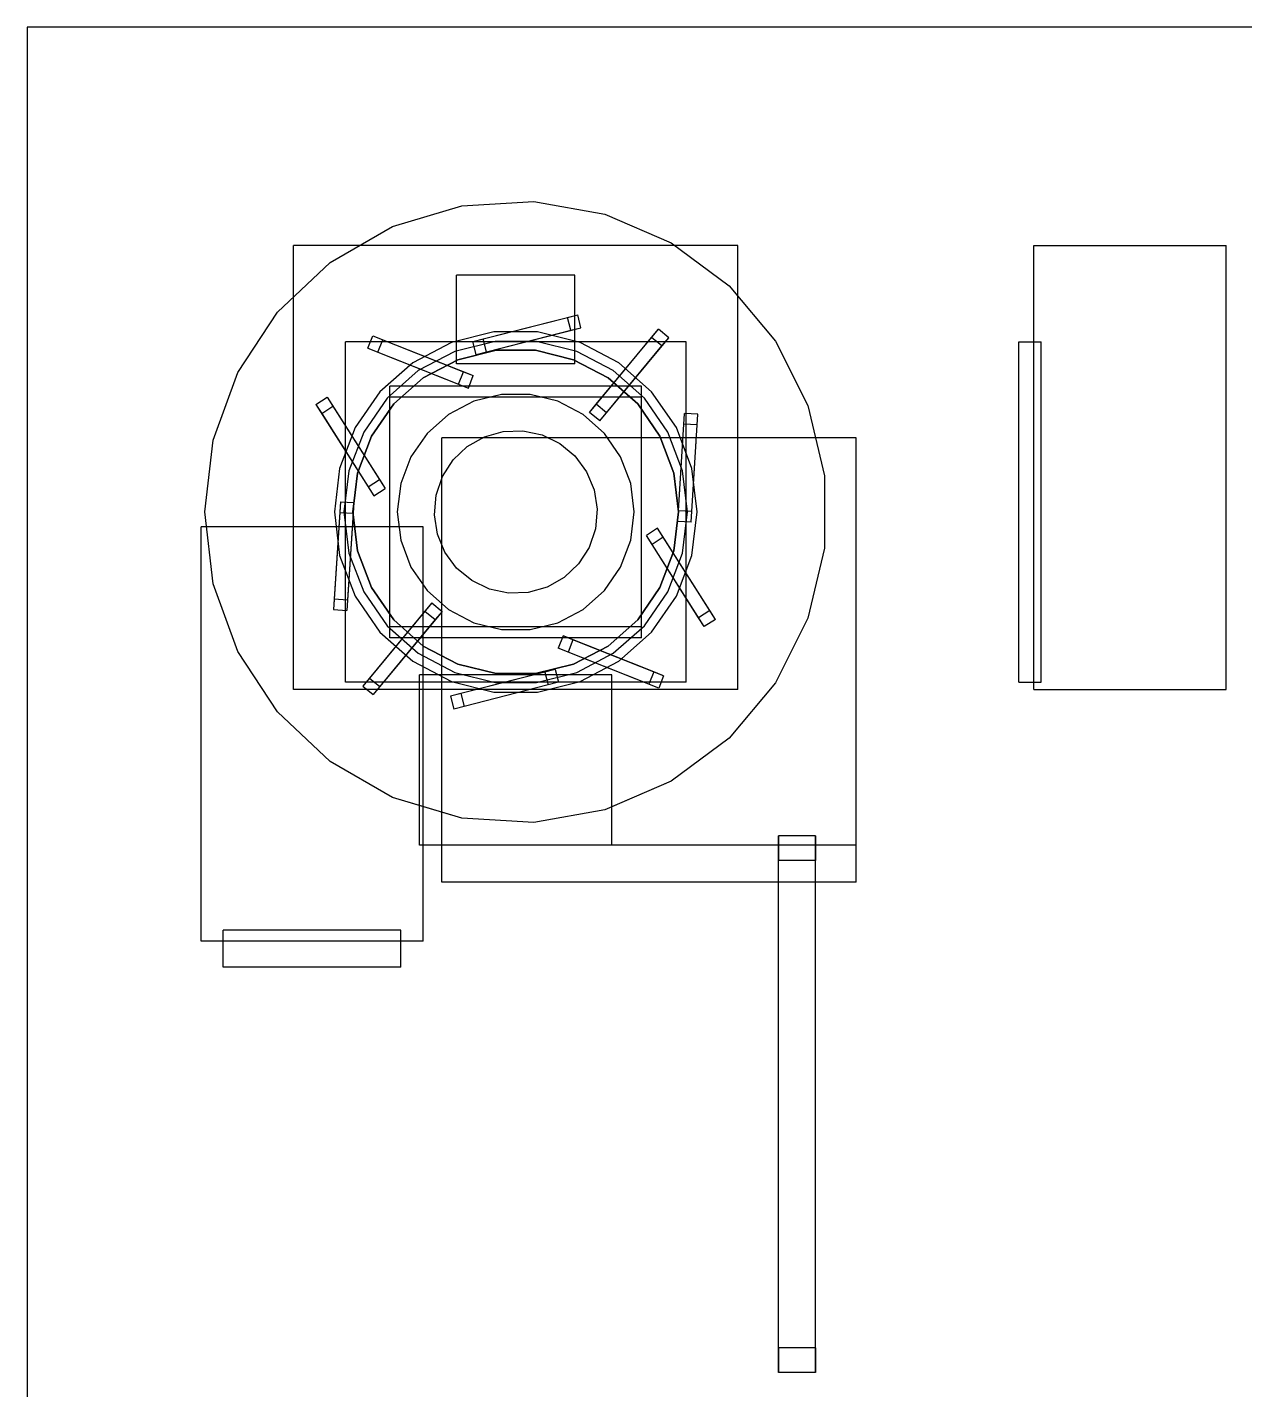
# Model space of a CAD drawing. Header units: millimetres. Extents: x -662 to -322, y -77 to 285.
# Drawn here: x -661.9 to -497.5, y 101.4 to 285.5 of the extents above; entities that cross this region are included whole.
import ezdxf

# ---------------------------------------------------------------- set-up
doc = ezdxf.new("R2010")
doc.units = ezdxf.units.MM
for name, color, linetype in [('BORDER', 7, 'Continuous'), ('HIDDEN', 8, 'Continuous'), ('VISIBLE', 7, 'Continuous')]:
    doc.layers.add(name, color=color, linetype=linetype)

msp = doc.modelspace()

# ---------------------------------------------------------------- linework, layer by layer
at = {"layer": 'BORDER'}
msp.add_lwpolyline([(-661.94, -77.12), (-321.52, -77.12), (-321.52, 285.48), (-661.94, 285.48)], close=True, dxfattribs=at)
at = {"layer": 'HIDDEN'}
for points in [[(-612.6, 258.57), (-603.25, 261.36)], [(-603.25, 261.36), (-593.52, 261.93)], [(-593.52, 261.93), (-583.91, 260.24)], [(-583.91, 260.24), (-574.96, 256.37)], [(-621.04, 253.69), (-612.6, 258.57)], [(-565.96, 256), (-625.96, 256)], [(-625.96, 196), (-625.96, 256)], [(-574.46, 256), (-617.04, 256)], [(-574.96, 256.37), (-567.14, 250.55)], [(-565.96, 196), (-565.96, 256)], [(-526, 256), (-500, 256)], [(-526, 196), (-526, 256)], [(-500, 196), (-500, 256)], [(-628.13, 247), (-621.04, 253.69)], [(-587.96, 252), (-603.96, 252)], [(-603.96, 240), (-603.96, 252)], [(-587.96, 240), (-587.96, 252)], [(-567.14, 250.55), (-560.87, 243.08)], [(-625.96, 196), (-625.96, 249.05)], [(-565.96, 196), (-565.96, 249.15)], [(-633.49, 238.85), (-628.13, 247)], [(-600.35, 243.37), (-587.59, 246.64)], [(-588.99, 246.28), (-587.59, 246.64)], [(-587.15, 244.89), (-587.59, 246.64)], [(-601.74, 243.01), (-588.99, 246.28)], [(-599.9, 241.62), (-587.15, 244.89)], [(-588.54, 244.54), (-588.99, 246.28)], [(-588.54, 244.54), (-587.15, 244.89)], [(-572.96, 243), (-618.96, 243)], [(-618.96, 197), (-618.96, 243)], [(-572.96, 243), (-618.96, 243)], [(-618.96, 197), (-618.96, 243)], [(-615.93, 242.12), (-615.27, 243.8)], [(-615.27, 243.8), (-613.93, 243.27)], [(-615.27, 243.8), (-603.03, 238.95)], [(-614.59, 241.59), (-613.93, 243.27)], [(-613.93, 243.27), (-601.69, 238.42)], [(-598.91, 244.32), (-604.65, 242.91)], [(-598.76, 243.03), (-604.19, 241.69)], [(-598.76, 243.03), (-604.19, 241.69)], [(-598.76, 243.03), (-604.19, 241.69)], [(-598.76, 243.03), (-604.19, 241.69)], [(-598.76, 243.03), (-604.19, 241.69)], [(-601.74, 243.01), (-600.35, 243.37)], [(-601.29, 241.27), (-601.74, 243.01)], [(-601.29, 241.27), (-588.54, 244.54)], [(-599.9, 241.62), (-600.35, 243.37)], [(-593.01, 244.32), (-598.91, 244.32)], [(-593.16, 243.03), (-598.76, 243.03)], [(-593.16, 243.03), (-598.76, 243.03)], [(-593.16, 243.03), (-598.76, 243.03)], [(-593.16, 243.03), (-598.76, 243.03)], [(-593.16, 243.03), (-598.76, 243.03)], [(-587.73, 241.69), (-593.16, 243.03)], [(-587.73, 241.69), (-593.16, 243.03)], [(-587.73, 241.69), (-593.16, 243.03)], [(-587.73, 241.69), (-593.16, 243.03)], [(-587.73, 241.69), (-593.16, 243.03)], [(-587.27, 242.91), (-593.01, 244.32)], [(-586, 233.44), (-577.61, 243.58)], [(-585.09, 234.54), (-576.69, 244.68)], [(-583.7, 233.4), (-575.3, 243.54)], [(-577.61, 243.58), (-576.69, 244.68)], [(-576.22, 242.43), (-577.61, 243.58)], [(-575.3, 243.54), (-576.69, 244.68)], [(-576.22, 242.43), (-575.3, 243.54)], [(-572.96, 197), (-572.96, 243)], [(-572.96, 197), (-572.96, 243)], [(-560.87, 243.08), (-556.49, 234.36)], [(-528, 243), (-525, 243)], [(-528, 197), (-528, 243)], [(-526, 243), (-525, 243)], [(-525, 197), (-525, 243)], [(-525, 197), (-525, 243)], [(-615.93, 242.12), (-614.59, 241.59)], [(-615.93, 242.12), (-603.69, 237.27)], [(-614.59, 241.59), (-602.36, 236.74)], [(-604.65, 242.91), (-609.88, 240.16)], [(-604.19, 241.69), (-609.14, 239.09)], [(-604.19, 241.69), (-609.14, 239.09)], [(-604.19, 241.69), (-609.14, 239.09)], [(-604.19, 241.69), (-609.14, 239.09)], [(-604.19, 241.69), (-609.14, 239.09)], [(-603.96, 240), (-603.96, 241.75)], [(-603.76, 240.57), (-598.61, 241.84)], [(-601.29, 241.27), (-599.9, 241.62)], [(-598.61, 241.84), (-593.31, 241.84)], [(-593.31, 241.84), (-588.16, 240.57)], [(-587.96, 240), (-587.96, 241.75)], [(-582.78, 239.09), (-587.73, 241.69)], [(-582.78, 239.09), (-587.73, 241.69)], [(-582.78, 239.09), (-587.73, 241.69)], [(-582.78, 239.09), (-587.73, 241.69)], [(-582.78, 239.09), (-587.73, 241.69)], [(-582.04, 240.16), (-587.27, 242.91)], [(-584.62, 232.29), (-576.22, 242.43)], [(-609.88, 240.16), (-614.3, 236.25)], [(-608.46, 238.11), (-603.76, 240.57)], [(-587.96, 240), (-603.96, 240)], [(-587.96, 240), (-603.96, 240)], [(-588.16, 240.57), (-583.46, 238.11)], [(-577.62, 236.25), (-582.04, 240.16)], [(-636.83, 229.69), (-633.49, 238.85)], [(-609.14, 239.09), (-613.33, 235.38)], [(-609.14, 239.09), (-613.33, 235.38)], [(-609.14, 239.09), (-613.33, 235.38)], [(-609.14, 239.09), (-613.33, 235.38)], [(-609.14, 239.09), (-613.33, 235.38)], [(-612.43, 234.59), (-608.46, 238.11)], [(-603.69, 237.27), (-603.03, 238.95)], [(-603.03, 238.95), (-601.69, 238.42)], [(-602.36, 236.74), (-601.69, 238.42)], [(-583.46, 238.11), (-579.49, 234.59)], [(-578.59, 235.38), (-582.78, 239.09)], [(-578.59, 235.38), (-582.78, 239.09)], [(-578.59, 235.38), (-582.78, 239.09)], [(-578.59, 235.38), (-582.78, 239.09)], [(-578.59, 235.38), (-582.78, 239.09)], [(-614.3, 236.25), (-617.65, 231.39)], [(-578.96, 237), (-612.96, 237)], [(-612.96, 203), (-612.96, 237)], [(-578.96, 237), (-612.96, 237)], [(-612.96, 203), (-612.96, 237)], [(-603.69, 237.27), (-602.36, 236.74)], [(-578.96, 203), (-578.96, 237)], [(-578.96, 203), (-578.96, 237)], [(-574.27, 231.39), (-577.62, 236.25)], [(-622.94, 234.53), (-621.42, 235.49)], [(-622.94, 234.53), (-622.17, 233.31)], [(-622.94, 234.53), (-615.89, 223.41)], [(-622.17, 233.31), (-620.65, 234.28)], [(-621.42, 235.49), (-620.65, 234.28)], [(-621.42, 235.49), (-614.37, 224.38)], [(-620.65, 234.28), (-613.6, 223.16)], [(-613.33, 235.38), (-616.5, 230.78)], [(-613.33, 235.38), (-616.5, 230.78)], [(-613.33, 235.38), (-616.5, 230.78)], [(-613.33, 235.38), (-616.5, 230.78)], [(-613.33, 235.38), (-616.5, 230.78)], [(-615.44, 230.22), (-612.43, 234.59)], [(-578.96, 235.5), (-612.96, 235.5)], [(-578.96, 235.5), (-612.96, 235.5)], [(-612.96, 204.5), (-612.96, 235.5)], [(-612.96, 204.5), (-612.96, 235.5)], [(-586, 233.44), (-585.09, 234.54)], [(-583.7, 233.4), (-585.09, 234.54)], [(-579.49, 234.59), (-576.48, 230.22)], [(-578.96, 204.5), (-578.96, 235.5)], [(-578.96, 204.5), (-578.96, 235.5)], [(-575.42, 230.78), (-578.59, 235.38)], [(-575.42, 230.78), (-578.59, 235.38)], [(-575.42, 230.78), (-578.59, 235.38)], [(-575.42, 230.78), (-578.59, 235.38)], [(-575.42, 230.78), (-578.59, 235.38)], [(-556.49, 234.36), (-554.24, 224.88)], [(-622.17, 233.31), (-615.12, 222.2)], [(-584.62, 232.29), (-586, 233.44)], [(-584.62, 232.29), (-583.7, 233.4)], [(-573.98, 220.16), (-573.15, 233.3)], [(-573.24, 231.87), (-573.15, 233.3)], [(-571.35, 233.19), (-573.15, 233.3)], [(-572.18, 220.05), (-571.35, 233.19)], [(-571.44, 231.75), (-571.35, 233.19)], [(-617.65, 231.39), (-619.75, 225.86)], [(-616.5, 230.78), (-618.49, 225.55)], [(-616.5, 230.78), (-618.49, 225.55)], [(-616.5, 230.78), (-618.49, 225.55)], [(-616.5, 230.78), (-618.49, 225.55)], [(-616.5, 230.78), (-618.49, 225.55)], [(-617.32, 225.26), (-615.44, 230.22)], [(-602.51, 228.84), (-600.2, 230.15)], [(-602.51, 228.84), (-600.2, 230.15)], [(-600.2, 230.15), (-597.65, 230.87)], [(-600.2, 230.15), (-597.65, 230.87)], [(-597.65, 230.87), (-595, 230.96)], [(-597.65, 230.87), (-595, 230.96)], [(-595, 230.96), (-592.4, 230.41)], [(-595, 230.96), (-592.4, 230.41)], [(-592.4, 230.41), (-590.02, 229.26)], [(-592.4, 230.41), (-590.02, 229.26)], [(-576.48, 230.22), (-574.6, 225.26)], [(-573.43, 225.55), (-575.42, 230.78)], [(-573.43, 225.55), (-575.42, 230.78)], [(-573.43, 225.55), (-575.42, 230.78)], [(-573.43, 225.55), (-575.42, 230.78)], [(-573.43, 225.55), (-575.42, 230.78)], [(-572.17, 225.86), (-574.27, 231.39)], [(-574.07, 218.73), (-573.24, 231.87)], [(-571.44, 231.75), (-573.24, 231.87)], [(-572.27, 218.61), (-571.44, 231.75)], [(-637.96, 220), (-636.83, 229.69)], [(-555.46, 230), (-605.96, 230)], [(-605.96, 170), (-605.96, 230)], [(-549.96, 230), (-605.96, 230)], [(-605.96, 170), (-605.96, 230)], [(-604.43, 227.02), (-602.51, 228.84)], [(-604.43, 227.02), (-602.51, 228.84)], [(-590.02, 229.26), (-587.97, 227.57)], [(-590.02, 229.26), (-587.97, 227.57)], [(-549.96, 170), (-549.96, 230)], [(-605.87, 224.78), (-604.43, 227.02)], [(-605.87, 224.78), (-604.43, 227.02)], [(-587.97, 227.57), (-586.4, 225.43)], [(-587.97, 227.57), (-586.4, 225.43)], [(-619.75, 225.86), (-620.46, 220)], [(-618.49, 225.55), (-619.16, 220)], [(-618.49, 225.55), (-619.16, 220)], [(-618.49, 225.55), (-619.16, 220)], [(-618.49, 225.55), (-619.16, 220)], [(-618.49, 225.55), (-619.16, 220)], [(-617.96, 220), (-617.32, 225.26)], [(-606.72, 222.27), (-605.87, 224.78)], [(-606.72, 222.27), (-605.87, 224.78)], [(-586.4, 225.43), (-585.37, 222.99)], [(-586.4, 225.43), (-585.37, 222.99)], [(-574.6, 225.26), (-573.96, 220)], [(-572.76, 220), (-573.43, 225.55)], [(-572.76, 220), (-573.43, 225.55)], [(-572.76, 220), (-573.43, 225.55)], [(-572.76, 220), (-573.43, 225.55)], [(-572.76, 220), (-573.43, 225.55)], [(-571.46, 220), (-572.17, 225.86)], [(-554.24, 224.88), (-554.24, 215.12)], [(-615.89, 223.41), (-614.37, 224.38)], [(-615.89, 223.41), (-615.12, 222.2)], [(-615.12, 222.2), (-613.6, 223.16)], [(-614.37, 224.38), (-613.6, 223.16)], [(-585.37, 222.99), (-584.97, 220.37)], [(-585.37, 222.99), (-584.97, 220.37)], [(-619.65, 221.39), (-620.48, 208.25)], [(-619.65, 221.39), (-619.74, 219.95)], [(-619.65, 221.39), (-617.85, 221.27)], [(-617.85, 221.27), (-618.68, 208.13)], [(-617.85, 221.27), (-617.94, 219.84)], [(-606.95, 219.63), (-606.72, 222.27)], [(-606.95, 219.63), (-606.72, 222.27)], [(-636.83, 210.31), (-637.96, 220)], [(-619.74, 219.95), (-620.57, 206.81)], [(-620.46, 220), (-619.75, 214.14)], [(-619.74, 219.95), (-617.94, 219.84)], [(-619.16, 220), (-618.49, 214.45)], [(-619.16, 220), (-618.49, 214.45)], [(-619.16, 220), (-618.49, 214.45)], [(-619.16, 220), (-618.49, 214.45)], [(-619.16, 220), (-618.49, 214.45)], [(-617.94, 219.84), (-618.77, 206.7)], [(-617.32, 214.74), (-617.96, 220)], [(-606.55, 217.01), (-606.95, 219.63)], [(-606.55, 217.01), (-606.95, 219.63)], [(-584.97, 220.37), (-585.2, 217.73)], [(-584.97, 220.37), (-585.2, 217.73)], [(-573.96, 220), (-574.6, 214.74)], [(-574.07, 218.73), (-573.98, 220.16)], [(-572.18, 220.05), (-573.98, 220.16)], [(-573.43, 214.45), (-572.76, 220)], [(-573.43, 214.45), (-572.76, 220)], [(-573.43, 214.45), (-572.76, 220)], [(-573.43, 214.45), (-572.76, 220)], [(-573.43, 214.45), (-572.76, 220)], [(-572.27, 218.61), (-572.18, 220.05)], [(-572.17, 214.14), (-571.46, 220)], [(-608.46, 218), (-638.46, 218)], [(-638.46, 162), (-638.46, 218)], [(-608.46, 218), (-618.92, 218)], [(-608.46, 200.55), (-608.46, 218)], [(-608.46, 162), (-608.46, 218)], [(-585.2, 217.73), (-586.05, 215.22)], [(-585.2, 217.73), (-586.05, 215.22)], [(-576.8, 217.8), (-578.32, 216.84)], [(-576.03, 216.59), (-576.8, 217.8)], [(-569.75, 206.69), (-576.8, 217.8)], [(-572.27, 218.61), (-574.07, 218.73)], [(-605.52, 214.57), (-606.55, 217.01)], [(-605.52, 214.57), (-606.55, 217.01)], [(-577.55, 215.62), (-578.32, 216.84)], [(-571.27, 205.72), (-578.32, 216.84)], [(-576.03, 216.59), (-577.55, 215.62)], [(-570.5, 204.51), (-577.55, 215.62)], [(-568.98, 205.47), (-576.03, 216.59)], [(-619.75, 214.14), (-617.65, 208.61)], [(-618.49, 214.45), (-616.5, 209.22)], [(-618.49, 214.45), (-616.5, 209.22)], [(-618.49, 214.45), (-616.5, 209.22)], [(-618.49, 214.45), (-616.5, 209.22)], [(-618.49, 214.45), (-616.5, 209.22)], [(-615.44, 209.78), (-617.32, 214.74)], [(-603.95, 212.43), (-605.52, 214.57)], [(-603.95, 212.43), (-605.52, 214.57)], [(-586.05, 215.22), (-587.49, 212.98)], [(-586.05, 215.22), (-587.49, 212.98)], [(-574.6, 214.74), (-576.48, 209.78)], [(-575.42, 209.22), (-573.43, 214.45)], [(-575.42, 209.22), (-573.43, 214.45)], [(-575.42, 209.22), (-573.43, 214.45)], [(-575.42, 209.22), (-573.43, 214.45)], [(-575.42, 209.22), (-573.43, 214.45)], [(-574.27, 208.61), (-572.17, 214.14)], [(-554.24, 215.12), (-556.49, 205.64)], [(-601.9, 210.74), (-603.95, 212.43)], [(-601.9, 210.74), (-603.95, 212.43)], [(-587.49, 212.98), (-589.41, 211.16)], [(-587.49, 212.98), (-589.41, 211.16)], [(-633.49, 201.15), (-636.83, 210.31)], [(-599.52, 209.59), (-601.9, 210.74)], [(-599.52, 209.59), (-601.9, 210.74)], [(-591.72, 209.85), (-594.27, 209.13)], [(-591.72, 209.85), (-594.27, 209.13)], [(-589.41, 211.16), (-591.72, 209.85)], [(-589.41, 211.16), (-591.72, 209.85)], [(-620.48, 208.25), (-620.57, 206.81)], [(-620.48, 208.25), (-618.68, 208.13)], [(-618.68, 208.13), (-618.77, 206.7)], [(-617.65, 208.61), (-614.3, 203.75)], [(-616.5, 209.22), (-613.33, 204.62)], [(-616.5, 209.22), (-613.33, 204.62)], [(-616.5, 209.22), (-613.33, 204.62)], [(-616.5, 209.22), (-613.33, 204.62)], [(-616.5, 209.22), (-613.33, 204.62)], [(-612.43, 205.41), (-615.44, 209.78)], [(-596.92, 209.04), (-599.52, 209.59)], [(-596.92, 209.04), (-599.52, 209.59)], [(-594.27, 209.13), (-596.92, 209.04)], [(-594.27, 209.13), (-596.92, 209.04)], [(-576.48, 209.78), (-579.49, 205.41)], [(-578.59, 204.62), (-575.42, 209.22)], [(-578.59, 204.62), (-575.42, 209.22)], [(-578.59, 204.62), (-575.42, 209.22)], [(-578.59, 204.62), (-575.42, 209.22)], [(-578.59, 204.62), (-575.42, 209.22)], [(-577.62, 203.75), (-574.27, 208.61)], [(-620.57, 206.81), (-618.77, 206.7)], [(-608.22, 206.6), (-616.62, 196.46)], [(-607.3, 207.71), (-615.7, 197.57)], [(-605.92, 206.56), (-614.31, 196.42)], [(-607.3, 207.71), (-608.22, 206.6)], [(-608.22, 206.6), (-606.83, 205.46)], [(-607.3, 207.71), (-605.92, 206.56)], [(-605.92, 206.56), (-606.83, 205.46)], [(-569.75, 206.69), (-571.27, 205.72)], [(-568.98, 205.47), (-569.75, 206.69)], [(-606.83, 205.46), (-615.23, 195.32)], [(-613.33, 204.62), (-609.14, 200.91)], [(-613.33, 204.62), (-609.14, 200.91)], [(-613.33, 204.62), (-609.14, 200.91)], [(-613.33, 204.62), (-609.14, 200.91)], [(-613.33, 204.62), (-609.14, 200.91)], [(-578.96, 204.5), (-612.96, 204.5)], [(-578.96, 204.5), (-612.96, 204.5)], [(-608.46, 201.89), (-612.43, 205.41)], [(-579.49, 205.41), (-583.46, 201.89)], [(-582.78, 200.91), (-578.59, 204.62)], [(-582.78, 200.91), (-578.59, 204.62)], [(-582.78, 200.91), (-578.59, 204.62)], [(-582.78, 200.91), (-578.59, 204.62)], [(-582.78, 200.91), (-578.59, 204.62)], [(-570.5, 204.51), (-571.27, 205.72)], [(-568.98, 205.47), (-570.5, 204.51)], [(-556.49, 205.64), (-560.87, 196.92)], [(-614.3, 203.75), (-609.88, 199.84)], [(-578.96, 203), (-612.96, 203)], [(-578.96, 203), (-612.96, 203)], [(-589.56, 203.26), (-590.23, 201.58)], [(-588.23, 202.73), (-589.56, 203.26)], [(-577.33, 198.41), (-589.56, 203.26)], [(-588.23, 202.73), (-588.89, 201.05)], [(-575.99, 197.88), (-588.23, 202.73)], [(-582.04, 199.84), (-577.62, 203.75)], [(-628.13, 193), (-633.49, 201.15)], [(-609.14, 200.91), (-604.19, 198.31)], [(-609.14, 200.91), (-604.19, 198.31)], [(-609.14, 200.91), (-604.19, 198.31)], [(-609.14, 200.91), (-604.19, 198.31)], [(-609.14, 200.91), (-604.19, 198.31)], [(-603.76, 199.43), (-608.46, 201.89)], [(-588.89, 201.05), (-590.23, 201.58)], [(-577.99, 196.73), (-590.23, 201.58)], [(-576.65, 196.2), (-588.89, 201.05)], [(-583.46, 201.89), (-588.16, 199.43)], [(-587.73, 198.31), (-582.78, 200.91)], [(-587.73, 198.31), (-582.78, 200.91)], [(-587.73, 198.31), (-582.78, 200.91)], [(-587.73, 198.31), (-582.78, 200.91)], [(-587.73, 198.31), (-582.78, 200.91)], [(-609.88, 199.84), (-604.65, 197.09)], [(-598.61, 198.16), (-603.76, 199.43)], [(-588.16, 199.43), (-593.31, 198.16)], [(-587.27, 197.09), (-582.04, 199.84)], [(-572.96, 197), (-618.96, 197)], [(-572.96, 197), (-618.96, 197)], [(-615.7, 197.57), (-616.62, 196.46)], [(-615.7, 197.57), (-614.31, 196.42)], [(-582.96, 198), (-608.96, 198)], [(-608.96, 175), (-608.96, 198)], [(-608.46, 175), (-608.46, 198)], [(-592.02, 198.38), (-604.77, 195.11)], [(-604.65, 197.09), (-598.91, 195.68)], [(-604.19, 198.31), (-598.76, 196.97)], [(-604.19, 198.31), (-598.76, 196.97)], [(-604.19, 198.31), (-598.76, 196.97)], [(-604.19, 198.31), (-598.76, 196.97)], [(-604.19, 198.31), (-598.76, 196.97)], [(-590.63, 198.73), (-603.38, 195.46)], [(-588.98, 198), (-602.94, 198)], [(-590.18, 196.99), (-602.93, 193.72)], [(-598.76, 196.97), (-593.16, 196.97)], [(-598.76, 196.97), (-593.16, 196.97)], [(-598.76, 196.97), (-593.16, 196.97)], [(-598.76, 196.97), (-593.16, 196.97)], [(-598.76, 196.97), (-593.16, 196.97)], [(-593.31, 198.16), (-598.61, 198.16)], [(-593.16, 196.97), (-587.73, 198.31)], [(-593.16, 196.97), (-587.73, 198.31)], [(-593.16, 196.97), (-587.73, 198.31)], [(-593.16, 196.97), (-587.73, 198.31)], [(-593.16, 196.97), (-587.73, 198.31)], [(-593.01, 195.68), (-587.27, 197.09)], [(-590.63, 198.73), (-592.02, 198.38)], [(-592.02, 198.38), (-591.57, 196.63)], [(-590.18, 196.99), (-591.57, 196.63)], [(-590.63, 198.73), (-590.18, 196.99)], [(-582.96, 175), (-582.96, 198)], [(-577.33, 198.41), (-577.99, 196.73)], [(-575.99, 197.88), (-577.33, 198.41)], [(-575.99, 197.88), (-576.65, 196.2)], [(-528, 197), (-525, 197)], [(-526, 197), (-525, 197)], [(-565.96, 196), (-625.96, 196)], [(-565.96, 196), (-625.96, 196)], [(-616.62, 196.46), (-615.23, 195.32)], [(-614.31, 196.42), (-615.23, 195.32)], [(-603.38, 195.46), (-604.77, 195.11)], [(-604.77, 195.11), (-604.33, 193.36)], [(-591.57, 196.63), (-604.33, 193.36)], [(-603.38, 195.46), (-602.93, 193.72)], [(-598.91, 195.68), (-593.01, 195.68)], [(-576.65, 196.2), (-577.99, 196.73)], [(-560.87, 196.92), (-567.14, 189.45)], [(-526, 196), (-500, 196)], [(-602.93, 193.72), (-604.33, 193.36)], [(-621.04, 186.31), (-628.13, 193)], [(-567.14, 189.45), (-574.96, 183.63)], [(-612.6, 181.43), (-621.04, 186.31)], [(-574.96, 183.63), (-583.91, 179.76)], [(-603.25, 178.64), (-612.6, 181.43)], [(-603.25, 178.64), (-608.96, 180.35)], [(-593.52, 178.07), (-603.25, 178.64)], [(-593.52, 178.07), (-603.25, 178.64)], [(-583.91, 179.76), (-593.52, 178.07)], [(-583.91, 179.76), (-593.52, 178.07)], [(-582.96, 180.18), (-583.91, 179.76)], [(-582.96, 175), (-608.96, 175)], [(-582.96, 175), (-605.96, 175)], [(-549.96, 175), (-605.96, 175)], [(-605.96, 170), (-605.96, 175)], [(-560.46, 107.07), (-560.46, 176.23)], [(-560.46, 175), (-560.46, 172.93)], [(-555.46, 107.07), (-555.46, 176.23)], [(-555.46, 175), (-555.46, 172.93)], [(-549.96, 170), (-549.96, 175)], [(-549.96, 170), (-549.96, 175)], [(-555.46, 172.93), (-560.46, 172.93)], [(-560.46, 170), (-560.46, 172.93)], [(-555.46, 170), (-555.46, 172.93)], [(-549.96, 170), (-605.96, 170)], [(-549.96, 170), (-605.96, 170)], [(-549.96, 170), (-605.96, 170)], [(-608.46, 162), (-638.46, 162)], [(-611.46, 163.5), (-635.46, 163.5)], [(-635.46, 162), (-635.46, 163.5)], [(-611.46, 163.5), (-635.46, 163.5)], [(-635.46, 158.5), (-635.46, 163.5)], [(-611.46, 162), (-611.46, 163.5)], [(-611.46, 158.5), (-611.46, 163.5)], [(-611.46, 158.5), (-635.46, 158.5)], [(-560.46, 107.07), (-560.46, 103.77)], [(-555.46, 107.07), (-560.46, 107.07)], [(-555.46, 107.07), (-555.46, 103.77)]]:
    msp.add_lwpolyline(points, dxfattribs=at)
at = {"layer": 'VISIBLE'}
for points in [[(-612.6, 258.57), (-603.25, 261.36)], [(-603.25, 261.36), (-593.52, 261.93)], [(-593.52, 261.93), (-583.91, 260.24)], [(-583.91, 260.24), (-574.96, 256.37)], [(-621.04, 253.69), (-612.6, 258.57)], [(-617.04, 256), (-625.96, 256)], [(-625.96, 249.05), (-625.96, 256)], [(-574.96, 256.37), (-567.14, 250.55)], [(-565.96, 256), (-574.46, 256)], [(-565.96, 249.15), (-565.96, 256)], [(-526, 256), (-500, 256)], [(-526, 196), (-526, 256)], [(-500, 196), (-500, 256)], [(-628.13, 247), (-621.04, 253.69)], [(-587.96, 252), (-603.96, 252)], [(-603.96, 241.75), (-603.96, 252)], [(-587.96, 241.75), (-587.96, 252)], [(-567.14, 250.55), (-560.87, 243.08)], [(-633.49, 238.85), (-628.13, 247)], [(-598.76, 243.03), (-604.19, 241.69)], [(-593.16, 243.03), (-598.76, 243.03)], [(-587.73, 241.69), (-593.16, 243.03)], [(-560.87, 243.08), (-556.49, 234.36)], [(-528, 243), (-526, 243)], [(-528, 197), (-528, 243)], [(-604.19, 241.69), (-609.14, 239.09)], [(-603.76, 240.57), (-598.61, 241.84)], [(-598.61, 241.84), (-603.76, 240.57)], [(-598.61, 241.84), (-593.31, 241.84)], [(-593.31, 241.84), (-598.61, 241.84)], [(-593.31, 241.84), (-588.16, 240.57)], [(-588.16, 240.57), (-593.31, 241.84)], [(-582.78, 239.09), (-587.73, 241.69)], [(-608.46, 238.11), (-603.76, 240.57)], [(-603.76, 240.57), (-608.46, 238.11)], [(-588.16, 240.57), (-583.46, 238.11)], [(-583.46, 238.11), (-588.16, 240.57)], [(-636.83, 229.69), (-633.49, 238.85)], [(-609.14, 239.09), (-613.33, 235.38)], [(-612.43, 234.59), (-608.46, 238.11)], [(-608.46, 238.11), (-612.43, 234.59)], [(-583.46, 238.11), (-579.49, 234.59)], [(-579.49, 234.59), (-583.46, 238.11)], [(-578.59, 235.38), (-582.78, 239.09)], [(-597.89, 235.88), (-601.63, 234.96)], [(-594.03, 235.88), (-597.89, 235.88)], [(-590.29, 234.96), (-594.03, 235.88)], [(-613.33, 235.38), (-616.5, 230.78)], [(-615.44, 230.22), (-612.43, 234.59)], [(-612.43, 234.59), (-615.44, 230.22)], [(-601.63, 234.96), (-605.05, 233.17)], [(-586.87, 233.17), (-590.29, 234.96)], [(-579.49, 234.59), (-576.48, 230.22)], [(-576.48, 230.22), (-579.49, 234.59)], [(-575.42, 230.78), (-578.59, 235.38)], [(-556.49, 234.36), (-554.24, 224.88)], [(-605.05, 233.17), (-607.94, 230.61)], [(-583.98, 230.61), (-586.87, 233.17)], [(-616.5, 230.78), (-618.49, 225.55)], [(-617.32, 225.26), (-615.44, 230.22)], [(-615.44, 230.22), (-617.32, 225.26)], [(-607.94, 230.61), (-610.13, 227.44)], [(-581.79, 227.44), (-583.98, 230.61)], [(-576.48, 230.22), (-574.6, 225.26)], [(-574.6, 225.26), (-576.48, 230.22)], [(-573.43, 225.55), (-575.42, 230.78)], [(-637.96, 220), (-636.83, 229.69)], [(-549.96, 230), (-555.46, 230)], [(-549.96, 175), (-549.96, 230)], [(-610.13, 227.44), (-611.5, 223.83)], [(-580.42, 223.83), (-581.79, 227.44)], [(-618.49, 225.55), (-619.16, 220)], [(-617.96, 220), (-617.32, 225.26)], [(-617.32, 225.26), (-617.96, 220)], [(-574.6, 225.26), (-573.96, 220)], [(-573.96, 220), (-574.6, 225.26)], [(-572.76, 220), (-573.43, 225.55)], [(-554.24, 224.88), (-554.24, 215.12)], [(-611.5, 223.83), (-611.96, 220)], [(-579.96, 220), (-580.42, 223.83)], [(-636.83, 210.31), (-637.96, 220)], [(-619.16, 220), (-618.49, 214.45)], [(-617.32, 214.74), (-617.96, 220)], [(-617.96, 220), (-617.32, 214.74)], [(-611.96, 220), (-611.5, 216.17)], [(-580.42, 216.17), (-579.96, 220)], [(-573.96, 220), (-574.6, 214.74)], [(-574.6, 214.74), (-573.96, 220)], [(-573.43, 214.45), (-572.76, 220)], [(-618.92, 218), (-638.46, 218)], [(-638.46, 162), (-638.46, 218)], [(-611.5, 216.17), (-610.13, 212.56)], [(-581.79, 212.56), (-580.42, 216.17)], [(-618.49, 214.45), (-616.5, 209.22)], [(-615.44, 209.78), (-617.32, 214.74)], [(-617.32, 214.74), (-615.44, 209.78)], [(-574.6, 214.74), (-576.48, 209.78)], [(-576.48, 209.78), (-574.6, 214.74)], [(-575.42, 209.22), (-573.43, 214.45)], [(-554.24, 215.12), (-556.49, 205.64)], [(-610.13, 212.56), (-607.94, 209.39)], [(-583.98, 209.39), (-581.79, 212.56)], [(-633.49, 201.15), (-636.83, 210.31)], [(-616.5, 209.22), (-613.33, 204.62)], [(-612.43, 205.41), (-615.44, 209.78)], [(-615.44, 209.78), (-612.43, 205.41)], [(-607.94, 209.39), (-605.05, 206.83)], [(-586.87, 206.83), (-583.98, 209.39)], [(-576.48, 209.78), (-579.49, 205.41)], [(-579.49, 205.41), (-576.48, 209.78)], [(-578.59, 204.62), (-575.42, 209.22)], [(-605.05, 206.83), (-601.63, 205.04)], [(-590.29, 205.04), (-586.87, 206.83)], [(-613.33, 204.62), (-609.14, 200.91)], [(-608.46, 201.89), (-612.43, 205.41)], [(-612.43, 205.41), (-608.46, 201.89)], [(-601.63, 205.04), (-597.89, 204.12)], [(-594.03, 204.12), (-590.29, 205.04)], [(-579.49, 205.41), (-583.46, 201.89)], [(-583.46, 201.89), (-579.49, 205.41)], [(-582.78, 200.91), (-578.59, 204.62)], [(-556.49, 205.64), (-560.87, 196.92)], [(-597.89, 204.12), (-594.03, 204.12)], [(-628.13, 193), (-633.49, 201.15)], [(-609.14, 200.91), (-604.19, 198.31)], [(-603.76, 199.43), (-608.46, 201.89)], [(-608.46, 201.89), (-603.76, 199.43)], [(-583.46, 201.89), (-588.16, 199.43)], [(-588.16, 199.43), (-583.46, 201.89)], [(-587.73, 198.31), (-582.78, 200.91)], [(-608.46, 198), (-608.46, 200.55)], [(-598.61, 198.16), (-603.76, 199.43)], [(-603.76, 199.43), (-598.61, 198.16)], [(-588.16, 199.43), (-593.31, 198.16)], [(-593.31, 198.16), (-588.16, 199.43)], [(-602.94, 198), (-608.96, 198)], [(-608.96, 175), (-608.96, 198)], [(-604.19, 198.31), (-598.76, 196.97)], [(-598.76, 196.97), (-593.16, 196.97)], [(-593.31, 198.16), (-598.61, 198.16)], [(-598.61, 198.16), (-593.31, 198.16)], [(-593.16, 196.97), (-587.73, 198.31)], [(-582.96, 198), (-588.98, 198)], [(-582.96, 175), (-582.96, 198)], [(-528, 197), (-526, 197)], [(-560.87, 196.92), (-567.14, 189.45)], [(-526, 196), (-500, 196)], [(-621.04, 186.31), (-628.13, 193)], [(-567.14, 189.45), (-574.96, 183.63)], [(-612.6, 181.43), (-621.04, 186.31)], [(-574.96, 183.63), (-582.96, 180.18)], [(-608.96, 180.35), (-612.6, 181.43)], [(-605.96, 175), (-608.96, 175)], [(-608.46, 162), (-608.46, 175)], [(-549.96, 175), (-605.96, 175)], [(-605.96, 170), (-605.96, 175)], [(-560.46, 176.23), (-560.46, 175)], [(-555.46, 176.23), (-560.46, 176.23)], [(-555.46, 176.23), (-555.46, 175)], [(-549.96, 170), (-549.96, 175)], [(-549.96, 170), (-605.96, 170)], [(-560.46, 103.77), (-560.46, 170)], [(-555.46, 103.77), (-555.46, 170)], [(-608.46, 162), (-638.46, 162)], [(-635.46, 158.5), (-635.46, 162)], [(-611.46, 158.5), (-611.46, 162)], [(-611.46, 158.5), (-635.46, 158.5)], [(-555.46, 103.77), (-560.46, 103.77)]]:
    msp.add_lwpolyline(points, dxfattribs=at)

doc.saveas('drawing.dxf')
